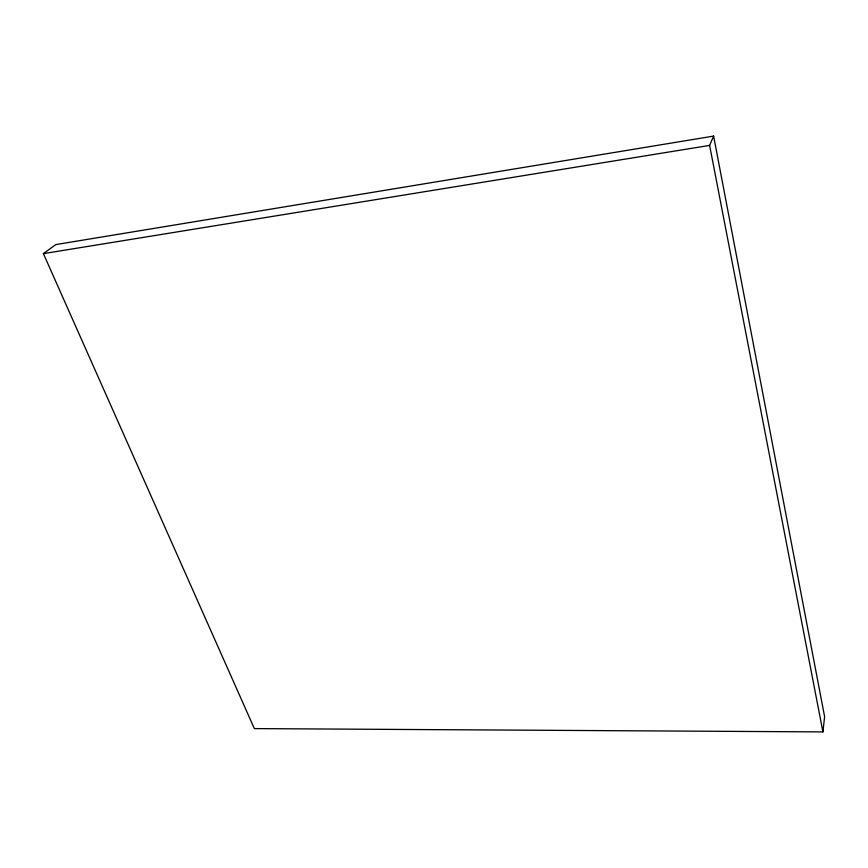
<?xml version="1.0" encoding="UTF-8"?>
<svg xmlns="http://www.w3.org/2000/svg" width="868" height="868" viewBox="0 0 868 868"><rect width="100%" height="100%" fill="white"/><g stroke="black" fill="none" stroke-linecap="round" stroke-linejoin="round"><path stroke-width="1.3" d="M822.929 731.908L824.6 716.621L713.615 136.092L55.747 244.602L43.4 253.63L254.357 728.599L822.929 731.908L709.623 145.401L713.615 136.092M43.4 253.63L709.623 145.401"/></g></svg>
